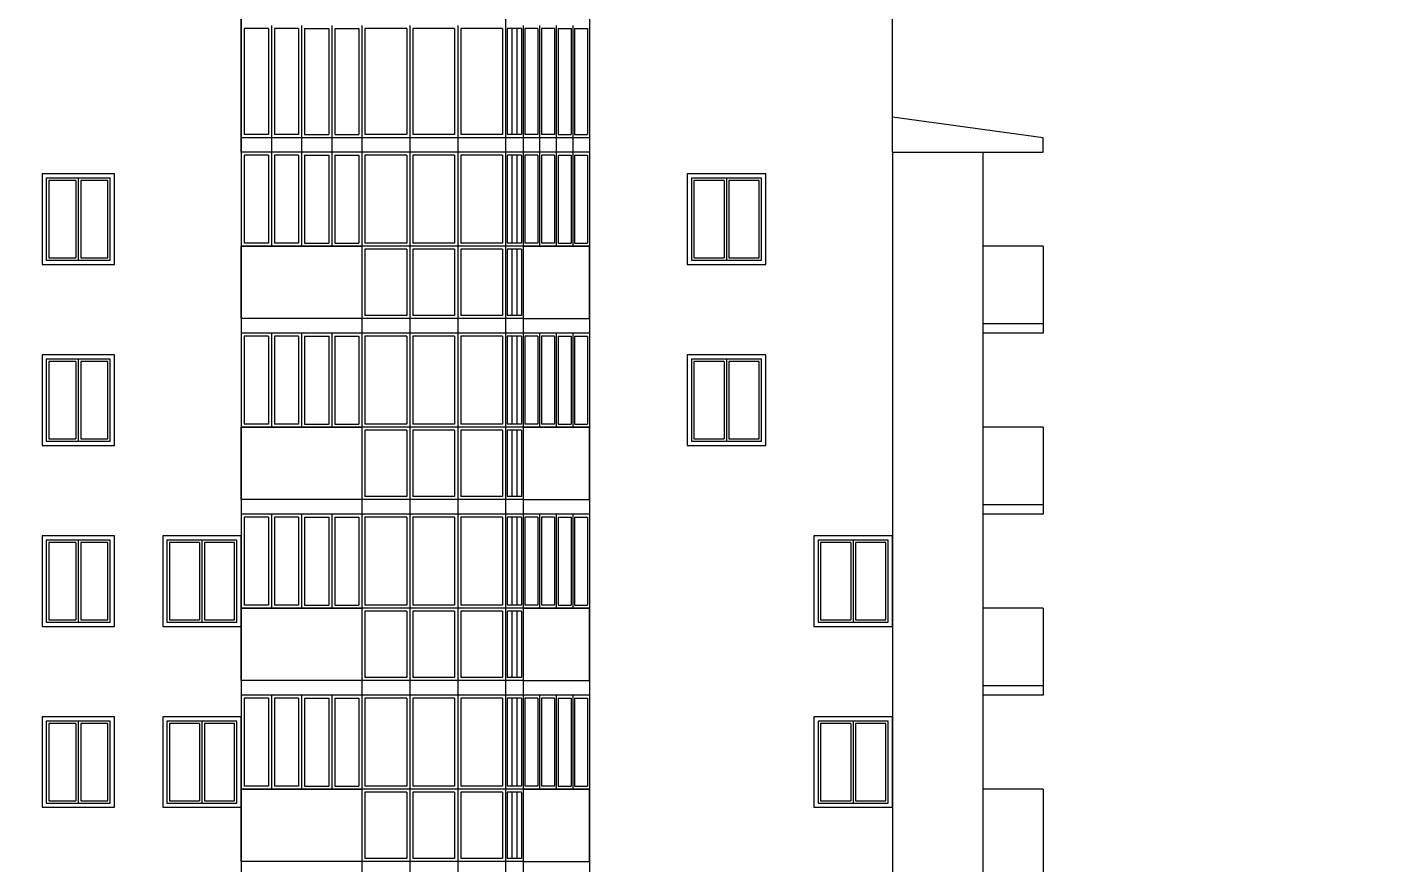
# Model space of a CAD drawing. Header units: inches. Extents: x -634 to 3638, y -6930911 to 5552.
# Drawn here: x 1924.61 to 1946.37, y 3421.42 to 3434.92 of the extents above; entities that cross this region are included whole.
import ezdxf

# ---------------------------------------------------------------- set-up
doc = ezdxf.new("R2010")
doc.units = ezdxf.units.IN
doc.header["$MEASUREMENT"] = 0
doc.linetypes.add('Dashed', pattern=[1128.888893, 564.444447, -564.444447])
for name, color, linetype, lineweight in [('ELEV', 134, 'Continuous', 18), ('фасады', 7, 'Continuous', 30), ('фасады2', 7, 'Continuous', 25)]:
    doc.layers.add(name, color=color, linetype=linetype, lineweight=lineweight)

msp = doc.modelspace()

# ---------------------------------------------------------------- hatches: boundary and pattern name
at = {"layer": 'ELEV', "linetype": 'Continuous'}
h = msp.add_hatch(dxfattribs=at)
h.set_pattern_fill('ANSI31', color=256, scale=0.01044, style=0)
h.set_pattern_definition([(45, (1262.311104, 3366.587935), (-0.02343928418428, 0.02343928418428), [])])
edge = h.paths.add_edge_path()
edge.add_ellipse((1445.78234, 3471.96182), major_axis=(0, 6932302.83262), ratio=0.00000001506, start_angle=89.999976115149, end_angle=270.000023884851)
edge.add_line((1445.67794, 3474.85168), (1445.67794, 3528.48347))
edge.add_line((1445.67794, 3528.48347), (1445.88675, 3528.48347))
edge.add_line((1445.88675, 3528.48347), (1445.88675, 3474.85168))

# ---------------------------------------------------------------- linework, layer by layer
at = {"layer": 'фасады', "color": 7, "ltscale": 100}
for points in [[(1928.06822, 3440.04495), (1928.06822, 3421.22218)], [(1932.33109, 3440.04495), (1932.33109, 3421.22218)], [(1933.68391, 3440.04495), (1933.68391, 3421.22218)], [(1938.57063, 3432.90125), (1941.00378, 3432.90125)]]:
    msp.add_lwpolyline(points, dxfattribs=at)
at = {"layer": 'фасады', "color": 7, "linetype": 'Dashed', "ltscale": 100}
for points in [[(1938.57063, 3432.90125), (1938.57063, 3436.34658)], [(1941.00378, 3433.13483), (1938.57063, 3433.46579)], [(1941.00378, 3432.90125), (1941.00378, 3433.13483)], [(1938.57063, 3432.90125), (1938.57063, 3429.98148)], [(1940.03052, 3432.90125), (1940.03052, 3429.98148)], [(1941.00378, 3431.38297), (1940.03052, 3431.38297)], [(1941.00378, 3431.38297), (1941.00378, 3429.98148)], [(1938.57063, 3429.98148), (1938.57063, 3427.06171)], [(1940.03052, 3430.1372), (1941.00378, 3430.1372), (1941.00378, 3429.98148), (1940.03052, 3429.98148)], [(1940.03052, 3429.98148), (1940.03052, 3427.06171)], [(1941.00378, 3428.4632), (1940.03052, 3428.4632)], [(1941.00378, 3428.4632), (1941.00378, 3427.06171)], [(1940.03052, 3427.21744), (1941.00378, 3427.21744), (1941.00378, 3427.06171), (1940.03052, 3427.06171)], [(1938.57063, 3427.06171), (1938.57063, 3424.14194)], [(1940.03052, 3427.06171), (1940.03052, 3424.14194)], [(1941.00378, 3425.54343), (1940.03052, 3425.54343)], [(1941.00378, 3425.54343), (1941.00378, 3424.14194)], [(1940.03052, 3424.29767), (1941.00378, 3424.29767), (1941.00378, 3424.14194), (1940.03052, 3424.14194)], [(1938.57063, 3424.14194), (1938.57063, 3421.22218)], [(1940.03052, 3424.14194), (1940.03052, 3421.22218)], [(1941.00378, 3422.62366), (1940.03052, 3422.62366)], [(1941.00378, 3422.62366), (1941.00378, 3421.22218)]]:
    msp.add_lwpolyline(points, dxfattribs=at)
at = {"layer": 'фасады', "color": 7, "ltscale": 100}
for points in [[(1928.06822, 3431.38297), (1930.01474, 3431.38297), (1930.01474, 3430.21506), (1928.06822, 3430.21506)], [(1933.68391, 3431.38297), (1932.61333, 3431.38297), (1932.61333, 3430.21506), (1933.68391, 3430.21506)], [(1928.06822, 3428.4632), (1930.01474, 3428.4632), (1930.01474, 3427.2953), (1928.06822, 3427.2953)], [(1933.68391, 3428.4632), (1932.61333, 3428.4632), (1932.61333, 3427.2953), (1933.68391, 3427.2953)], [(1928.06822, 3425.54343), (1930.01474, 3425.54343), (1930.01474, 3424.37553), (1928.06822, 3424.37553)], [(1933.68391, 3425.54343), (1932.61333, 3425.54343), (1932.61333, 3424.37553), (1933.68391, 3424.37553)], [(1928.06822, 3422.62366), (1930.01474, 3422.62366), (1930.01474, 3421.45576), (1928.06822, 3421.45576)], [(1933.68391, 3422.62366), (1932.61333, 3422.62366), (1932.61333, 3421.45576), (1933.68391, 3421.45576)]]:
    msp.add_lwpolyline(points, close=True, dxfattribs=at)
at = {"layer": 'фасады2', "color": 7, "ltscale": 100}
for p, q in [((1936.45867, 3432.48275), (1935.32969, 3432.48275)), ((1935.32969, 3432.48275), (1935.32969, 3431.15912)), ((1935.85525, 3432.44382), (1935.36862, 3432.44382)), ((1935.36862, 3432.44382), (1935.36862, 3431.19805)), ((1936.41974, 3432.44382), (1935.93311, 3432.44382)), ((1936.41974, 3431.19805), (1936.41974, 3432.44382)), ((1936.45867, 3431.15912), (1936.45867, 3432.48275)), ((1928.06822, 3431.38297), (1930.01474, 3431.38297)), ((1928.06822, 3431.38297), (1930.01474, 3431.38297)), ((1928.06822, 3431.38297), (1930.01474, 3431.38297)), ((1932.61333, 3431.38297), (1933.68391, 3431.38297)), ((1932.61333, 3431.38297), (1933.68391, 3431.38297)), ((1932.61333, 3431.38297), (1933.68391, 3431.38297)), ((1935.32969, 3431.15912), (1936.45867, 3431.15912)), ((1935.36862, 3431.19805), (1935.85525, 3431.19805)), ((1935.93311, 3431.19805), (1936.41974, 3431.19805)), ((1936.45867, 3429.56298), (1935.32969, 3429.56298)), ((1935.32969, 3429.56298), (1935.32969, 3428.23935)), ((1935.85525, 3429.52405), (1935.36862, 3429.52405)), ((1935.36862, 3429.52405), (1935.36862, 3428.27828)), ((1936.41974, 3429.52405), (1935.93311, 3429.52405)), ((1936.41974, 3428.27828), (1936.41974, 3429.52405)), ((1936.45867, 3428.23935), (1936.45867, 3429.56298)), ((1928.06822, 3428.4632), (1930.01474, 3428.4632)), ((1928.06822, 3428.4632), (1930.01474, 3428.4632)), ((1928.06822, 3428.4632), (1930.01474, 3428.4632)), ((1932.61333, 3428.4632), (1933.68391, 3428.4632)), ((1932.61333, 3428.4632), (1933.68391, 3428.4632)), ((1932.61333, 3428.4632), (1933.68391, 3428.4632)), ((1935.32969, 3428.23935), (1936.45867, 3428.23935)), ((1935.36862, 3428.27828), (1935.85525, 3428.27828)), ((1935.93311, 3428.27828), (1936.41974, 3428.27828)), ((1928.0001, 3426.64321), (1926.87112, 3426.64321)), ((1926.87112, 3426.64321), (1926.87112, 3425.31959)), ((1927.39668, 3426.60428), (1926.91005, 3426.60428)), ((1926.91005, 3426.60428), (1926.91005, 3425.35852)), ((1927.96117, 3426.60428), (1927.47454, 3426.60428)), ((1927.96117, 3425.35852), (1927.96117, 3426.60428)), ((1928.0001, 3425.31959), (1928.0001, 3426.64321)), ((1938.50251, 3426.64321), (1937.37353, 3426.64321)), ((1937.37353, 3426.64321), (1937.37353, 3425.31959)), ((1937.89909, 3426.60428), (1937.41246, 3426.60428)), ((1937.41246, 3426.60428), (1937.41246, 3425.35852)), ((1938.46358, 3426.60428), (1937.97695, 3426.60428)), ((1938.46358, 3425.35852), (1938.46358, 3426.60428)), ((1938.50251, 3425.31959), (1938.50251, 3426.64321)), ((1928.06822, 3425.54343), (1930.01474, 3425.54343)), ((1928.06822, 3425.54343), (1930.01474, 3425.54343)), ((1928.06822, 3425.54343), (1930.01474, 3425.54343)), ((1932.61333, 3425.54343), (1933.68391, 3425.54343)), ((1932.61333, 3425.54343), (1933.68391, 3425.54343)), ((1932.61333, 3425.54343), (1933.68391, 3425.54343)), ((1926.87112, 3425.31959), (1928.0001, 3425.31959)), ((1926.91005, 3425.35852), (1927.39668, 3425.35852)), ((1927.47454, 3425.35852), (1927.96117, 3425.35852)), ((1937.37353, 3425.31959), (1938.50251, 3425.31959)), ((1937.41246, 3425.35852), (1937.89909, 3425.35852)), ((1937.97695, 3425.35852), (1938.46358, 3425.35852)), ((1928.0001, 3423.72344), (1926.87112, 3423.72344)), ((1926.87112, 3423.72344), (1926.87112, 3422.39982)), ((1927.39668, 3423.68451), (1926.91005, 3423.68451)), ((1926.91005, 3423.68451), (1926.91005, 3422.43875)), ((1927.96117, 3423.68451), (1927.47454, 3423.68451)), ((1927.96117, 3422.43875), (1927.96117, 3423.68451)), ((1928.0001, 3422.39982), (1928.0001, 3423.72344)), ((1938.50251, 3423.72344), (1937.37353, 3423.72344)), ((1937.37353, 3423.72344), (1937.37353, 3422.39982)), ((1937.89909, 3423.68451), (1937.41246, 3423.68451)), ((1937.41246, 3423.68451), (1937.41246, 3422.43875)), ((1938.46358, 3423.68451), (1937.97695, 3423.68451)), ((1938.46358, 3422.43875), (1938.46358, 3423.68451)), ((1938.50251, 3422.39982), (1938.50251, 3423.72344)), ((1928.06822, 3422.62366), (1930.01474, 3422.62366)), ((1928.06822, 3422.62366), (1930.01474, 3422.62366)), ((1928.06822, 3422.62366), (1930.01474, 3422.62366)), ((1932.61333, 3422.62366), (1933.68391, 3422.62366)), ((1932.61333, 3422.62366), (1933.68391, 3422.62366)), ((1932.61333, 3422.62366), (1933.68391, 3422.62366)), ((1926.87112, 3422.39982), (1928.0001, 3422.39982)), ((1926.91005, 3422.43875), (1927.39668, 3422.43875)), ((1927.47454, 3422.43875), (1927.96117, 3422.43875)), ((1937.37353, 3422.39982), (1938.50251, 3422.39982)), ((1937.41246, 3422.43875), (1937.89909, 3422.43875)), ((1937.97695, 3422.43875), (1938.46358, 3422.43875))]:
    msp.add_line(p, q, dxfattribs=at)
at = {"layer": 'фасады2', "color": 7, "linetype": 'Dashed', "ltscale": 100}
for points in [[(1928.06822, 3432.90125), (1928.06822, 3440.04495)], [(1928.55485, 3434.94509), (1928.55485, 3432.90125)], [(1929.04148, 3434.94509), (1929.04148, 3432.90125)], [(1929.52811, 3434.94509), (1929.52811, 3432.90125)], [(1930.01474, 3434.94509), (1930.01474, 3432.90125)], [(1930.7875, 3434.94509), (1930.7875, 3432.90125)], [(1931.55929, 3434.94509), (1931.55929, 3432.90125)], [(1932.33109, 3434.94509), (1932.33109, 3432.90125)], [(1932.61333, 3434.94509), (1932.61333, 3432.90125)], [(1932.88098, 3434.94509), (1932.88098, 3432.90125)], [(1933.14862, 3434.94509), (1933.14862, 3432.90125)], [(1933.41627, 3434.94509), (1933.41627, 3432.90125)], [(1933.68391, 3434.94509), (1933.68391, 3432.90125)], [(1928.50619, 3434.89643), (1928.11689, 3434.89643)], [(1928.50619, 3434.89643), (1928.50619, 3433.1835)], [(1928.60352, 3434.89643), (1928.60352, 3433.1835)], [(1928.99282, 3434.89643), (1928.60352, 3434.89643)], [(1928.99282, 3434.89643), (1928.99282, 3433.1835)], [(1929.09014, 3434.89643), (1929.09014, 3433.1835)], [(1929.09014, 3434.89643), (1929.47945, 3434.89643)], [(1929.47945, 3434.89643), (1929.47945, 3433.1835)], [(1929.57677, 3434.89643), (1929.57677, 3433.1835)], [(1929.57677, 3434.89643), (1929.96607, 3434.89643)], [(1930.73884, 3434.89643), (1930.06437, 3434.89643)], [(1931.51063, 3434.89643), (1930.83617, 3434.89643)], [(1932.28242, 3434.89643), (1931.60796, 3434.89643)], [(1932.589, 3434.89643), (1932.35542, 3434.89643)], [(1932.64253, 3434.89643), (1932.64253, 3433.1835)], [(1932.85178, 3434.89643), (1932.64253, 3434.89643)], [(1932.85178, 3434.89643), (1932.85178, 3433.1835)], [(1932.91017, 3434.89643), (1932.91017, 3433.1835)], [(1933.11943, 3434.89643), (1932.91017, 3434.89643)], [(1933.11943, 3434.89643), (1933.11943, 3433.1835)], [(1933.17782, 3434.89643), (1933.17782, 3433.1835)], [(1933.17782, 3434.89643), (1933.38707, 3434.89643)], [(1933.38707, 3434.89643), (1933.38707, 3433.1835)], [(1933.44547, 3434.89643), (1933.44547, 3433.1835)], [(1933.44547, 3434.89643), (1933.65472, 3434.89643)], [(1933.65472, 3434.89643), (1933.65472, 3433.1835)], [(1933.68391, 3433.13483), (1928.06822, 3433.13483)], [(1933.68391, 3433.13483), (1928.06822, 3433.13483)], [(1933.68391, 3433.13483), (1928.06822, 3433.13483)], [(1928.50619, 3433.1835), (1928.11689, 3433.1835)], [(1928.99282, 3433.1835), (1928.60352, 3433.1835)], [(1929.09014, 3433.1835), (1929.47945, 3433.1835)], [(1929.57677, 3433.1835), (1929.96607, 3433.1835)], [(1930.73884, 3433.1835), (1930.06437, 3433.1835)], [(1931.51063, 3433.1835), (1930.83617, 3433.1835)], [(1932.28242, 3433.1835), (1931.60796, 3433.1835)], [(1932.589, 3433.1835), (1932.35542, 3433.1835)], [(1932.85178, 3433.1835), (1932.64253, 3433.1835)], [(1933.11943, 3433.1835), (1932.91017, 3433.1835)], [(1933.17782, 3433.1835), (1933.38707, 3433.1835)], [(1933.44547, 3433.1835), (1933.65472, 3433.1835)], [(1928.06822, 3432.90125), (1928.06822, 3429.98148)], [(1928.06822, 3432.90125), (1928.06822, 3429.98148)], [(1928.06822, 3432.90125), (1928.06822, 3429.98148)], [(1933.68391, 3432.90125), (1928.06822, 3432.90125)], [(1928.50619, 3432.85259), (1928.11689, 3432.85259)], [(1928.50619, 3432.85259), (1928.50619, 3431.43164)], [(1928.55485, 3432.90125), (1928.55485, 3431.38297)], [(1928.60352, 3432.85259), (1928.60352, 3431.43164)], [(1928.99282, 3432.85259), (1928.60352, 3432.85259)], [(1928.99282, 3432.85259), (1928.99282, 3431.43164)], [(1929.04148, 3432.90125), (1929.04148, 3431.38297)], [(1929.09014, 3432.85259), (1929.09014, 3431.43164)], [(1929.09014, 3432.85259), (1929.47945, 3432.85259)], [(1929.47945, 3432.85259), (1929.47945, 3431.43164)], [(1929.52811, 3432.90125), (1929.52811, 3431.38297)], [(1929.57677, 3432.85259), (1929.57677, 3431.43164)], [(1929.57677, 3432.85259), (1929.96607, 3432.85259)], [(1930.01474, 3432.90125), (1930.01474, 3429.98148)], [(1930.01474, 3432.90125), (1930.01474, 3429.98148)], [(1930.01474, 3432.90125), (1930.01474, 3429.98148)], [(1930.73884, 3432.85259), (1930.06437, 3432.85259)], [(1930.7875, 3432.90125), (1930.7875, 3429.98148)], [(1931.51063, 3432.85259), (1930.83617, 3432.85259)], [(1931.55929, 3432.90125), (1931.55929, 3429.98148)], [(1932.28242, 3432.85259), (1931.60796, 3432.85259)], [(1932.33109, 3432.90125), (1932.33109, 3429.98148)], [(1932.33109, 3432.90125), (1932.33109, 3429.98148)], [(1932.33109, 3432.90125), (1932.33109, 3429.98148)], [(1932.589, 3432.85259), (1932.35542, 3432.85259)], [(1932.61333, 3432.90125), (1932.61333, 3429.98148)], [(1932.61333, 3432.90125), (1932.61333, 3429.98148)], [(1932.61333, 3432.90125), (1932.61333, 3429.98148)], [(1932.64253, 3432.85259), (1932.64253, 3431.43164)], [(1932.85178, 3432.85259), (1932.64253, 3432.85259)], [(1932.85178, 3432.85259), (1932.85178, 3431.43164)], [(1932.88098, 3432.90125), (1932.88098, 3431.38297)], [(1932.91017, 3432.85259), (1932.91017, 3431.43164)], [(1933.11943, 3432.85259), (1932.91017, 3432.85259)], [(1933.11943, 3432.85259), (1933.11943, 3431.43164)], [(1933.14862, 3432.90125), (1933.14862, 3431.38297)], [(1933.17782, 3432.85259), (1933.17782, 3431.43164)], [(1933.17782, 3432.85259), (1933.38707, 3432.85259)], [(1933.38707, 3432.85259), (1933.38707, 3431.43164)], [(1933.41627, 3432.90125), (1933.41627, 3431.38297)], [(1933.44547, 3432.85259), (1933.44547, 3431.43164)], [(1933.44547, 3432.85259), (1933.65472, 3432.85259)], [(1933.65472, 3432.85259), (1933.65472, 3431.43164)], [(1933.68391, 3432.90125), (1933.68391, 3429.98148)], [(1933.68391, 3432.90125), (1933.68391, 3429.98148)], [(1933.68391, 3432.90125), (1933.68391, 3429.98148)], [(1933.68391, 3431.38297), (1928.06822, 3431.38297)], [(1933.68391, 3431.38297), (1928.06822, 3431.38297)], [(1928.50619, 3431.43164), (1928.11689, 3431.43164)], [(1928.99282, 3431.43164), (1928.60352, 3431.43164)], [(1929.09014, 3431.43164), (1929.47945, 3431.43164)], [(1929.57677, 3431.43164), (1929.96607, 3431.43164)], [(1930.73884, 3431.43164), (1930.06437, 3431.43164)], [(1930.73884, 3431.33431), (1930.06437, 3431.33431)], [(1931.51063, 3431.43164), (1930.83617, 3431.43164)], [(1931.51063, 3431.33431), (1930.83617, 3431.33431)], [(1932.28242, 3431.43164), (1931.60796, 3431.43164)], [(1932.28242, 3431.33431), (1931.60796, 3431.33431)], [(1932.589, 3431.43164), (1932.35542, 3431.43164)], [(1932.589, 3431.33431), (1932.35542, 3431.33431)], [(1932.85178, 3431.43164), (1932.64253, 3431.43164)], [(1933.11943, 3431.43164), (1932.91017, 3431.43164)], [(1933.17782, 3431.43164), (1933.38707, 3431.43164)], [(1933.44547, 3431.43164), (1933.65472, 3431.43164)], [(1932.61333, 3430.21506), (1930.01474, 3430.21506)], [(1930.73884, 3430.26373), (1930.06437, 3430.26373)], [(1931.51063, 3430.26373), (1930.83617, 3430.26373)], [(1932.28242, 3430.26373), (1931.60796, 3430.26373)], [(1932.589, 3430.26373), (1932.35542, 3430.26373)], [(1928.06822, 3429.98148), (1928.06822, 3427.06171)], [(1928.06822, 3429.98148), (1928.06822, 3427.06171)], [(1928.06822, 3429.98148), (1928.06822, 3427.06171)], [(1933.68391, 3429.98148), (1928.06822, 3429.98148)], [(1933.68391, 3429.98148), (1928.06822, 3429.98148)], [(1928.50619, 3429.93282), (1928.11689, 3429.93282)], [(1928.50619, 3429.93282), (1928.50619, 3428.51187)], [(1928.55485, 3429.98148), (1928.55485, 3428.4632)], [(1928.60352, 3429.93282), (1928.60352, 3428.51187)], [(1928.99282, 3429.93282), (1928.60352, 3429.93282)], [(1928.99282, 3429.93282), (1928.99282, 3428.51187)], [(1929.04148, 3429.98148), (1929.04148, 3428.4632)], [(1929.09014, 3429.93282), (1929.09014, 3428.51187)], [(1929.09014, 3429.93282), (1929.47945, 3429.93282)], [(1929.47945, 3429.93282), (1929.47945, 3428.51187)], [(1929.52811, 3429.98148), (1929.52811, 3428.4632)], [(1929.57677, 3429.93282), (1929.57677, 3428.51187)], [(1929.57677, 3429.93282), (1929.96607, 3429.93282)], [(1930.01474, 3429.98148), (1930.01474, 3427.06171)], [(1930.01474, 3429.98148), (1930.01474, 3427.06171)], [(1930.01474, 3429.98148), (1930.01474, 3427.06171)], [(1930.73884, 3429.93282), (1930.06437, 3429.93282)], [(1930.7875, 3429.98148), (1930.7875, 3427.06171)], [(1931.51063, 3429.93282), (1930.83617, 3429.93282)], [(1931.55929, 3429.98148), (1931.55929, 3427.06171)], [(1932.28242, 3429.93282), (1931.60796, 3429.93282)], [(1932.33109, 3429.98148), (1932.33109, 3427.06171)], [(1932.33109, 3429.98148), (1932.33109, 3427.06171)], [(1932.33109, 3429.98148), (1932.33109, 3427.06171)], [(1932.589, 3429.93282), (1932.35542, 3429.93282)], [(1932.61333, 3429.98148), (1932.61333, 3427.06171)], [(1932.61333, 3429.98148), (1932.61333, 3427.06171)], [(1932.61333, 3429.98148), (1932.61333, 3427.06171)], [(1932.64253, 3429.93282), (1932.64253, 3428.51187)], [(1932.85178, 3429.93282), (1932.64253, 3429.93282)], [(1932.85178, 3429.93282), (1932.85178, 3428.51187)], [(1932.88098, 3429.98148), (1932.88098, 3428.4632)], [(1932.91017, 3429.93282), (1932.91017, 3428.51187)], [(1933.11943, 3429.93282), (1932.91017, 3429.93282)], [(1933.11943, 3429.93282), (1933.11943, 3428.51187)], [(1933.14862, 3429.98148), (1933.14862, 3428.4632)], [(1933.17782, 3429.93282), (1933.17782, 3428.51187)], [(1933.17782, 3429.93282), (1933.38707, 3429.93282)], [(1933.38707, 3429.93282), (1933.38707, 3428.51187)], [(1933.41627, 3429.98148), (1933.41627, 3428.4632)], [(1933.44547, 3429.93282), (1933.44547, 3428.51187)], [(1933.44547, 3429.93282), (1933.65472, 3429.93282)], [(1933.65472, 3429.93282), (1933.65472, 3428.51187)], [(1933.68391, 3429.98148), (1933.68391, 3427.06171)], [(1933.68391, 3429.98148), (1933.68391, 3427.06171)], [(1933.68391, 3429.98148), (1933.68391, 3427.06171)], [(1933.68391, 3428.4632), (1928.06822, 3428.4632)], [(1933.68391, 3428.4632), (1928.06822, 3428.4632)], [(1928.50619, 3428.51187), (1928.11689, 3428.51187)], [(1928.99282, 3428.51187), (1928.60352, 3428.51187)], [(1929.09014, 3428.51187), (1929.47945, 3428.51187)], [(1929.57677, 3428.51187), (1929.96607, 3428.51187)], [(1930.73884, 3428.51187), (1930.06437, 3428.51187)], [(1930.73884, 3428.41454), (1930.06437, 3428.41454)], [(1931.51063, 3428.51187), (1930.83617, 3428.51187)], [(1931.51063, 3428.41454), (1930.83617, 3428.41454)], [(1932.28242, 3428.51187), (1931.60796, 3428.51187)], [(1932.28242, 3428.41454), (1931.60796, 3428.41454)], [(1932.589, 3428.51187), (1932.35542, 3428.51187)], [(1932.589, 3428.41454), (1932.35542, 3428.41454)], [(1932.85178, 3428.51187), (1932.64253, 3428.51187)], [(1933.11943, 3428.51187), (1932.91017, 3428.51187)], [(1933.17782, 3428.51187), (1933.38707, 3428.51187)], [(1933.44547, 3428.51187), (1933.65472, 3428.51187)], [(1930.73884, 3427.34396), (1930.06437, 3427.34396)], [(1931.51063, 3427.34396), (1930.83617, 3427.34396)], [(1932.28242, 3427.34396), (1931.60796, 3427.34396)], [(1932.589, 3427.34396), (1932.35542, 3427.34396)], [(1932.61333, 3427.2953), (1930.01474, 3427.2953)], [(1928.06822, 3427.06171), (1928.06822, 3424.14194)], [(1928.06822, 3427.06171), (1928.06822, 3424.14194)], [(1928.06822, 3427.06171), (1928.06822, 3424.14194)], [(1933.68391, 3427.06171), (1928.06822, 3427.06171)], [(1933.68391, 3427.06171), (1928.06822, 3427.06171)], [(1928.50619, 3427.01305), (1928.11689, 3427.01305)], [(1928.50619, 3427.01305), (1928.50619, 3425.5921)], [(1928.55485, 3427.06171), (1928.55485, 3425.54343)], [(1928.60352, 3427.01305), (1928.60352, 3425.5921)], [(1928.99282, 3427.01305), (1928.60352, 3427.01305)], [(1928.99282, 3427.01305), (1928.99282, 3425.5921)], [(1929.04148, 3427.06171), (1929.04148, 3425.54343)], [(1929.09014, 3427.01305), (1929.09014, 3425.5921)], [(1929.09014, 3427.01305), (1929.47945, 3427.01305)], [(1929.47945, 3427.01305), (1929.47945, 3425.5921)], [(1929.52811, 3427.06171), (1929.52811, 3425.54343)], [(1929.57677, 3427.01305), (1929.57677, 3425.5921)], [(1929.57677, 3427.01305), (1929.96607, 3427.01305)], [(1930.01474, 3427.06171), (1930.01474, 3424.14194)], [(1930.01474, 3427.06171), (1930.01474, 3424.14194)], [(1930.01474, 3427.06171), (1930.01474, 3424.14194)], [(1930.73884, 3427.01305), (1930.06437, 3427.01305)], [(1930.7875, 3427.06171), (1930.7875, 3424.14194)], [(1931.51063, 3427.01305), (1930.83617, 3427.01305)], [(1931.55929, 3427.06171), (1931.55929, 3424.14194)], [(1932.28242, 3427.01305), (1931.60796, 3427.01305)], [(1932.33109, 3427.06171), (1932.33109, 3424.14194)], [(1932.33109, 3427.06171), (1932.33109, 3424.14194)], [(1932.33109, 3427.06171), (1932.33109, 3424.14194)], [(1932.589, 3427.01305), (1932.35542, 3427.01305)], [(1932.61333, 3427.06171), (1932.61333, 3424.14194)], [(1932.61333, 3427.06171), (1932.61333, 3424.14194)], [(1932.61333, 3427.06171), (1932.61333, 3424.14194)], [(1932.64253, 3427.01305), (1932.64253, 3425.5921)], [(1932.85178, 3427.01305), (1932.64253, 3427.01305)], [(1932.85178, 3427.01305), (1932.85178, 3425.5921)], [(1932.88098, 3427.06171), (1932.88098, 3425.54343)], [(1932.91017, 3427.01305), (1932.91017, 3425.5921)], [(1933.11943, 3427.01305), (1932.91017, 3427.01305)], [(1933.11943, 3427.01305), (1933.11943, 3425.5921)], [(1933.14862, 3427.06171), (1933.14862, 3425.54343)], [(1933.17782, 3427.01305), (1933.17782, 3425.5921)], [(1933.17782, 3427.01305), (1933.38707, 3427.01305)], [(1933.38707, 3427.01305), (1933.38707, 3425.5921)], [(1933.41627, 3427.06171), (1933.41627, 3425.54343)], [(1933.44547, 3427.01305), (1933.44547, 3425.5921)], [(1933.44547, 3427.01305), (1933.65472, 3427.01305)], [(1933.65472, 3427.01305), (1933.65472, 3425.5921)], [(1933.68391, 3427.06171), (1933.68391, 3424.14194)], [(1933.68391, 3427.06171), (1933.68391, 3424.14194)], [(1933.68391, 3427.06171), (1933.68391, 3424.14194)], [(1928.50619, 3425.5921), (1928.11689, 3425.5921)], [(1928.99282, 3425.5921), (1928.60352, 3425.5921)], [(1929.09014, 3425.5921), (1929.47945, 3425.5921)], [(1929.57677, 3425.5921), (1929.96607, 3425.5921)], [(1930.73884, 3425.5921), (1930.06437, 3425.5921)], [(1931.51063, 3425.5921), (1930.83617, 3425.5921)], [(1932.28242, 3425.5921), (1931.60796, 3425.5921)], [(1932.589, 3425.5921), (1932.35542, 3425.5921)], [(1932.85178, 3425.5921), (1932.64253, 3425.5921)], [(1933.11943, 3425.5921), (1932.91017, 3425.5921)], [(1933.17782, 3425.5921), (1933.38707, 3425.5921)], [(1933.44547, 3425.5921), (1933.65472, 3425.5921)], [(1933.68391, 3425.54343), (1928.06822, 3425.54343)], [(1933.68391, 3425.54343), (1928.06822, 3425.54343)], [(1930.73884, 3425.49477), (1930.06437, 3425.49477)], [(1931.51063, 3425.49477), (1930.83617, 3425.49477)], [(1932.28242, 3425.49477), (1931.60796, 3425.49477)], [(1932.589, 3425.49477), (1932.35542, 3425.49477)], [(1932.61333, 3424.37553), (1930.01474, 3424.37553)], [(1930.73884, 3424.42419), (1930.06437, 3424.42419)], [(1931.51063, 3424.42419), (1930.83617, 3424.42419)], [(1932.28242, 3424.42419), (1931.60796, 3424.42419)], [(1932.589, 3424.42419), (1932.35542, 3424.42419)], [(1928.06822, 3424.14194), (1928.06822, 3421.22218)], [(1928.06822, 3424.14194), (1928.06822, 3421.22218)], [(1928.06822, 3424.14194), (1928.06822, 3421.22218)], [(1933.68391, 3424.14194), (1928.06822, 3424.14194)], [(1933.68391, 3424.14194), (1928.06822, 3424.14194)], [(1928.50619, 3424.09328), (1928.11689, 3424.09328)], [(1928.50619, 3424.09328), (1928.50619, 3422.67233)], [(1928.55485, 3424.14194), (1928.55485, 3422.62366)], [(1928.60352, 3424.09328), (1928.60352, 3422.67233)], [(1928.99282, 3424.09328), (1928.60352, 3424.09328)], [(1928.99282, 3424.09328), (1928.99282, 3422.67233)], [(1929.04148, 3424.14194), (1929.04148, 3422.62366)], [(1929.09014, 3424.09328), (1929.09014, 3422.67233)], [(1929.09014, 3424.09328), (1929.47945, 3424.09328)], [(1929.47945, 3424.09328), (1929.47945, 3422.67233)], [(1929.52811, 3424.14194), (1929.52811, 3422.62366)], [(1929.57677, 3424.09328), (1929.57677, 3422.67233)], [(1929.57677, 3424.09328), (1929.96607, 3424.09328)], [(1930.01474, 3424.14194), (1930.01474, 3421.22218)], [(1930.01474, 3424.14194), (1930.01474, 3421.22218)], [(1930.01474, 3424.14194), (1930.01474, 3421.22218)], [(1930.73884, 3424.09328), (1930.06437, 3424.09328)], [(1930.7875, 3424.14194), (1930.7875, 3421.22218)], [(1931.51063, 3424.09328), (1930.83617, 3424.09328)], [(1931.55929, 3424.14194), (1931.55929, 3421.22218)], [(1932.28242, 3424.09328), (1931.60796, 3424.09328)], [(1932.33109, 3424.14194), (1932.33109, 3421.22218)], [(1932.33109, 3424.14194), (1932.33109, 3421.22218)], [(1932.33109, 3424.14194), (1932.33109, 3421.22218)], [(1932.589, 3424.09328), (1932.35542, 3424.09328)], [(1932.61333, 3424.14194), (1932.61333, 3421.22218)], [(1932.61333, 3424.14194), (1932.61333, 3421.22218)], [(1932.61333, 3424.14194), (1932.61333, 3421.22218)], [(1932.64253, 3424.09328), (1932.64253, 3422.67233)], [(1932.85178, 3424.09328), (1932.64253, 3424.09328)], [(1932.85178, 3424.09328), (1932.85178, 3422.67233)], [(1932.88098, 3424.14194), (1932.88098, 3422.62366)], [(1932.91017, 3424.09328), (1932.91017, 3422.67233)], [(1933.11943, 3424.09328), (1932.91017, 3424.09328)], [(1933.11943, 3424.09328), (1933.11943, 3422.67233)], [(1933.14862, 3424.14194), (1933.14862, 3422.62366)], [(1933.17782, 3424.09328), (1933.17782, 3422.67233)], [(1933.17782, 3424.09328), (1933.38707, 3424.09328)], [(1933.38707, 3424.09328), (1933.38707, 3422.67233)], [(1933.41627, 3424.14194), (1933.41627, 3422.62366)], [(1933.44547, 3424.09328), (1933.44547, 3422.67233)], [(1933.44547, 3424.09328), (1933.65472, 3424.09328)], [(1933.65472, 3424.09328), (1933.65472, 3422.67233)], [(1933.68391, 3424.14194), (1933.68391, 3421.22218)], [(1933.68391, 3424.14194), (1933.68391, 3421.22218)], [(1933.68391, 3424.14194), (1933.68391, 3421.22218)], [(1933.68391, 3422.62366), (1928.06822, 3422.62366)], [(1933.68391, 3422.62366), (1928.06822, 3422.62366)], [(1928.50619, 3422.67233), (1928.11689, 3422.67233)], [(1928.99282, 3422.67233), (1928.60352, 3422.67233)], [(1929.09014, 3422.67233), (1929.47945, 3422.67233)], [(1929.57677, 3422.67233), (1929.96607, 3422.67233)], [(1930.73884, 3422.67233), (1930.06437, 3422.67233)], [(1930.73884, 3422.575), (1930.06437, 3422.575)], [(1931.51063, 3422.67233), (1930.83617, 3422.67233)], [(1931.51063, 3422.575), (1930.83617, 3422.575)], [(1932.28242, 3422.67233), (1931.60796, 3422.67233)], [(1932.28242, 3422.575), (1931.60796, 3422.575)], [(1932.589, 3422.67233), (1932.35542, 3422.67233)], [(1932.589, 3422.575), (1932.35542, 3422.575)], [(1932.85178, 3422.67233), (1932.64253, 3422.67233)], [(1933.11943, 3422.67233), (1932.91017, 3422.67233)], [(1933.17782, 3422.67233), (1933.38707, 3422.67233)], [(1933.44547, 3422.67233), (1933.65472, 3422.67233)], [(1932.61333, 3421.45576), (1930.01474, 3421.45576)], [(1930.73884, 3421.50442), (1930.06437, 3421.50442)], [(1931.51063, 3421.50442), (1930.83617, 3421.50442)], [(1932.28242, 3421.50442), (1931.60796, 3421.50442)], [(1932.589, 3421.50442), (1932.35542, 3421.50442)]]:
    msp.add_lwpolyline(points, dxfattribs=at)
at = {"layer": 'фасады2', "color": 7, "ltscale": 100}
for points in [[(1928.11689, 3434.89643), (1928.11689, 3433.1835)], [(1929.96607, 3434.89643), (1929.96607, 3433.1835)], [(1930.06437, 3434.89643), (1930.06437, 3433.1835)], [(1930.73884, 3434.89643), (1930.73884, 3433.1835)], [(1930.83617, 3434.89643), (1930.83617, 3433.1835)], [(1931.51063, 3434.89643), (1931.51063, 3433.1835)], [(1931.60796, 3434.89643), (1931.60796, 3433.1835)], [(1932.28242, 3434.89643), (1932.28242, 3433.1835)], [(1932.35542, 3434.89643), (1932.35542, 3433.1835)], [(1932.43328, 3434.89643), (1932.43328, 3433.1835)], [(1932.51114, 3434.89643), (1932.51114, 3433.1835)], [(1932.589, 3434.89643), (1932.589, 3433.1835)], [(1928.11689, 3432.85259), (1928.11689, 3431.43164)], [(1929.96607, 3432.85259), (1929.96607, 3431.43164)], [(1930.01474, 3432.90125), (1930.01474, 3429.98148)], [(1930.06437, 3432.85259), (1930.06437, 3431.43164)], [(1930.73884, 3432.85259), (1930.73884, 3431.43164)], [(1930.83617, 3432.85259), (1930.83617, 3431.43164)], [(1931.51063, 3432.85259), (1931.51063, 3431.43164)], [(1931.60796, 3432.85259), (1931.60796, 3431.43164)], [(1932.28242, 3432.85259), (1932.28242, 3431.43164)], [(1932.35542, 3432.85259), (1932.35542, 3431.43164)], [(1932.43328, 3432.85259), (1932.43328, 3431.43164)], [(1932.51114, 3432.85259), (1932.51114, 3431.43164)], [(1932.589, 3432.85259), (1932.589, 3431.43164)], [(1925.4015, 3432.44382), (1924.96354, 3432.44382), (1924.96354, 3431.19805), (1925.4015, 3431.19805)], [(1925.4015, 3432.44382), (1925.4015, 3431.19805)], [(1925.44043, 3432.48275), (1925.44043, 3431.15912)], [(1925.47936, 3432.44382), (1925.47936, 3431.19805)], [(1925.47936, 3431.19805), (1925.91733, 3431.19805), (1925.91733, 3432.44382), (1925.47936, 3432.44382)], [(1935.85525, 3432.44382), (1935.85525, 3431.19805)], [(1935.89418, 3432.48275), (1935.89418, 3431.15912)], [(1935.93311, 3432.44382), (1935.93311, 3431.19805)], [(1930.06437, 3431.33431), (1930.06437, 3430.26373)], [(1930.73884, 3431.33431), (1930.73884, 3430.26373)], [(1930.83617, 3431.33431), (1930.83617, 3430.26373)], [(1931.51063, 3431.33431), (1931.51063, 3430.26373)], [(1931.60796, 3431.33431), (1931.60796, 3430.26373)], [(1932.28242, 3431.33431), (1932.28242, 3430.26373)], [(1932.35542, 3431.33431), (1932.35542, 3430.26373)], [(1932.43328, 3431.33431), (1932.43328, 3430.26373)], [(1932.51114, 3431.33431), (1932.51114, 3430.26373)], [(1932.589, 3431.33431), (1932.589, 3430.26373)], [(1928.11689, 3429.93282), (1928.11689, 3428.51187)], [(1929.96607, 3429.93282), (1929.96607, 3428.51187)], [(1930.01474, 3429.98148), (1930.01474, 3427.06171)], [(1930.06437, 3429.93282), (1930.06437, 3428.51187)], [(1930.73884, 3429.93282), (1930.73884, 3428.51187)], [(1930.83617, 3429.93282), (1930.83617, 3428.51187)], [(1931.51063, 3429.93282), (1931.51063, 3428.51187)], [(1931.60796, 3429.93282), (1931.60796, 3428.51187)], [(1932.28242, 3429.93282), (1932.28242, 3428.51187)], [(1932.35542, 3429.93282), (1932.35542, 3428.51187)], [(1932.43328, 3429.93282), (1932.43328, 3428.51187)], [(1932.51114, 3429.93282), (1932.51114, 3428.51187)], [(1932.589, 3429.93282), (1932.589, 3428.51187)], [(1925.4015, 3429.52405), (1924.96354, 3429.52405), (1924.96354, 3428.27828), (1925.4015, 3428.27828)], [(1925.4015, 3429.52405), (1925.4015, 3428.27828)], [(1925.44043, 3429.56298), (1925.44043, 3428.23935)], [(1925.47936, 3429.52405), (1925.47936, 3428.27828)], [(1925.47936, 3428.27828), (1925.91733, 3428.27828), (1925.91733, 3429.52405), (1925.47936, 3429.52405)], [(1935.85525, 3429.52405), (1935.85525, 3428.27828)], [(1935.89418, 3429.56298), (1935.89418, 3428.23935)], [(1935.93311, 3429.52405), (1935.93311, 3428.27828)], [(1930.06437, 3428.41454), (1930.06437, 3427.34396)], [(1930.73884, 3428.41454), (1930.73884, 3427.34396)], [(1930.83617, 3428.41454), (1930.83617, 3427.34396)], [(1931.51063, 3428.41454), (1931.51063, 3427.34396)], [(1931.60796, 3428.41454), (1931.60796, 3427.34396)], [(1932.28242, 3428.41454), (1932.28242, 3427.34396)], [(1932.35542, 3428.41454), (1932.35542, 3427.34396)], [(1932.43328, 3428.41454), (1932.43328, 3427.34396)], [(1932.51114, 3428.41454), (1932.51114, 3427.34396)], [(1932.589, 3428.41454), (1932.589, 3427.34396)], [(1928.11689, 3427.01305), (1928.11689, 3425.5921)], [(1929.96607, 3427.01305), (1929.96607, 3425.5921)], [(1930.01474, 3427.06171), (1930.01474, 3424.14194)], [(1930.06437, 3427.01305), (1930.06437, 3425.5921)], [(1930.73884, 3427.01305), (1930.73884, 3425.5921)], [(1930.83617, 3427.01305), (1930.83617, 3425.5921)], [(1931.51063, 3427.01305), (1931.51063, 3425.5921)], [(1931.60796, 3427.01305), (1931.60796, 3425.5921)], [(1932.28242, 3427.01305), (1932.28242, 3425.5921)], [(1932.35542, 3427.01305), (1932.35542, 3425.5921)], [(1932.43328, 3427.01305), (1932.43328, 3425.5921)], [(1932.51114, 3427.01305), (1932.51114, 3425.5921)], [(1932.589, 3427.01305), (1932.589, 3425.5921)], [(1925.4015, 3426.60428), (1924.96354, 3426.60428), (1924.96354, 3425.35852), (1925.4015, 3425.35852)], [(1925.4015, 3426.60428), (1925.4015, 3425.35852)], [(1925.44043, 3426.64321), (1925.44043, 3425.31959)], [(1925.47936, 3426.60428), (1925.47936, 3425.35852)], [(1925.47936, 3425.35852), (1925.91733, 3425.35852), (1925.91733, 3426.60428), (1925.47936, 3426.60428)], [(1927.39668, 3426.60428), (1927.39668, 3425.35852)], [(1927.43561, 3426.64321), (1927.43561, 3425.31959)], [(1927.47454, 3426.60428), (1927.47454, 3425.35852)], [(1937.89909, 3426.60428), (1937.89909, 3425.35852)], [(1937.93802, 3426.64321), (1937.93802, 3425.31959)], [(1937.97695, 3426.60428), (1937.97695, 3425.35852)], [(1930.06437, 3425.49477), (1930.06437, 3424.42419)], [(1930.73884, 3425.49477), (1930.73884, 3424.42419)], [(1930.83617, 3425.49477), (1930.83617, 3424.42419)], [(1931.51063, 3425.49477), (1931.51063, 3424.42419)], [(1931.60796, 3425.49477), (1931.60796, 3424.42419)], [(1932.28242, 3425.49477), (1932.28242, 3424.42419)], [(1932.35542, 3425.49477), (1932.35542, 3424.42419)], [(1932.43328, 3425.49477), (1932.43328, 3424.42419)], [(1932.51114, 3425.49477), (1932.51114, 3424.42419)], [(1932.589, 3425.49477), (1932.589, 3424.42419)], [(1928.11689, 3424.09328), (1928.11689, 3422.67233)], [(1929.96607, 3424.09328), (1929.96607, 3422.67233)], [(1930.01474, 3424.14194), (1930.01474, 3421.22218)], [(1930.06437, 3424.09328), (1930.06437, 3422.67233)], [(1930.73884, 3424.09328), (1930.73884, 3422.67233)], [(1930.83617, 3424.09328), (1930.83617, 3422.67233)], [(1931.51063, 3424.09328), (1931.51063, 3422.67233)], [(1931.60796, 3424.09328), (1931.60796, 3422.67233)], [(1932.28242, 3424.09328), (1932.28242, 3422.67233)], [(1932.35542, 3424.09328), (1932.35542, 3422.67233)], [(1932.43328, 3424.09328), (1932.43328, 3422.67233)], [(1932.51114, 3424.09328), (1932.51114, 3422.67233)], [(1932.589, 3424.09328), (1932.589, 3422.67233)], [(1925.4015, 3423.68451), (1924.96354, 3423.68451), (1924.96354, 3422.43875), (1925.4015, 3422.43875)], [(1925.4015, 3423.68451), (1925.4015, 3422.43875)], [(1925.44043, 3423.72344), (1925.44043, 3422.39982)], [(1925.47936, 3423.68451), (1925.47936, 3422.43875)], [(1925.47936, 3422.43875), (1925.91733, 3422.43875), (1925.91733, 3423.68451), (1925.47936, 3423.68451)], [(1927.39668, 3423.68451), (1927.39668, 3422.43875)], [(1927.43561, 3423.72344), (1927.43561, 3422.39982)], [(1927.47454, 3423.68451), (1927.47454, 3422.43875)], [(1937.89909, 3423.68451), (1937.89909, 3422.43875)], [(1937.93802, 3423.72344), (1937.93802, 3422.39982)], [(1937.97695, 3423.68451), (1937.97695, 3422.43875)], [(1930.06437, 3422.575), (1930.06437, 3421.50442)], [(1930.73884, 3422.575), (1930.73884, 3421.50442)], [(1930.83617, 3422.575), (1930.83617, 3421.50442)], [(1931.51063, 3422.575), (1931.51063, 3421.50442)], [(1931.60796, 3422.575), (1931.60796, 3421.50442)], [(1932.28242, 3422.575), (1932.28242, 3421.50442)], [(1932.35542, 3422.575), (1932.35542, 3421.50442)], [(1932.43328, 3422.575), (1932.43328, 3421.50442)], [(1932.51114, 3422.575), (1932.51114, 3421.50442)], [(1932.589, 3422.575), (1932.589, 3421.50442)]]:
    msp.add_lwpolyline(points, dxfattribs=at)
for points in [[(1926.02439, 3432.55088), (1924.85648, 3432.55088), (1924.85648, 3431.091), (1926.02439, 3431.091)], [(1936.5268, 3432.55088), (1935.26156, 3432.55088), (1935.26156, 3431.091), (1936.5268, 3431.091)], [(1925.95626, 3432.48275), (1924.92461, 3432.48275), (1924.92461, 3431.15912), (1925.95626, 3431.15912)], [(1926.02439, 3429.63111), (1924.85648, 3429.63111), (1924.85648, 3428.17123), (1926.02439, 3428.17123)], [(1925.95626, 3429.56298), (1924.92461, 3429.56298), (1924.92461, 3428.23935), (1925.95626, 3428.23935)], [(1936.5268, 3429.63111), (1935.26156, 3429.63111), (1935.26156, 3428.17123), (1936.5268, 3428.17123)], [(1926.02439, 3426.71134), (1924.85648, 3426.71134), (1924.85648, 3425.25146), (1926.02439, 3425.25146)], [(1928.06822, 3426.71134), (1926.80299, 3426.71134), (1926.80299, 3425.25146), (1928.06822, 3425.25146)], [(1938.57063, 3426.71134), (1937.3054, 3426.71134), (1937.3054, 3425.25146), (1938.57063, 3425.25146)], [(1925.95626, 3426.64321), (1924.92461, 3426.64321), (1924.92461, 3425.31959), (1925.95626, 3425.31959)], [(1926.02439, 3423.79157), (1924.85648, 3423.79157), (1924.85648, 3422.33169), (1926.02439, 3422.33169)], [(1925.95626, 3423.72344), (1924.92461, 3423.72344), (1924.92461, 3422.39982), (1925.95626, 3422.39982)], [(1928.06822, 3423.79157), (1926.80299, 3423.79157), (1926.80299, 3422.33169), (1928.06822, 3422.33169)], [(1938.57063, 3423.79157), (1937.3054, 3423.79157), (1937.3054, 3422.33169), (1938.57063, 3422.33169)]]:
    msp.add_lwpolyline(points, close=True, dxfattribs=at)

doc.saveas('drawing.dxf')
